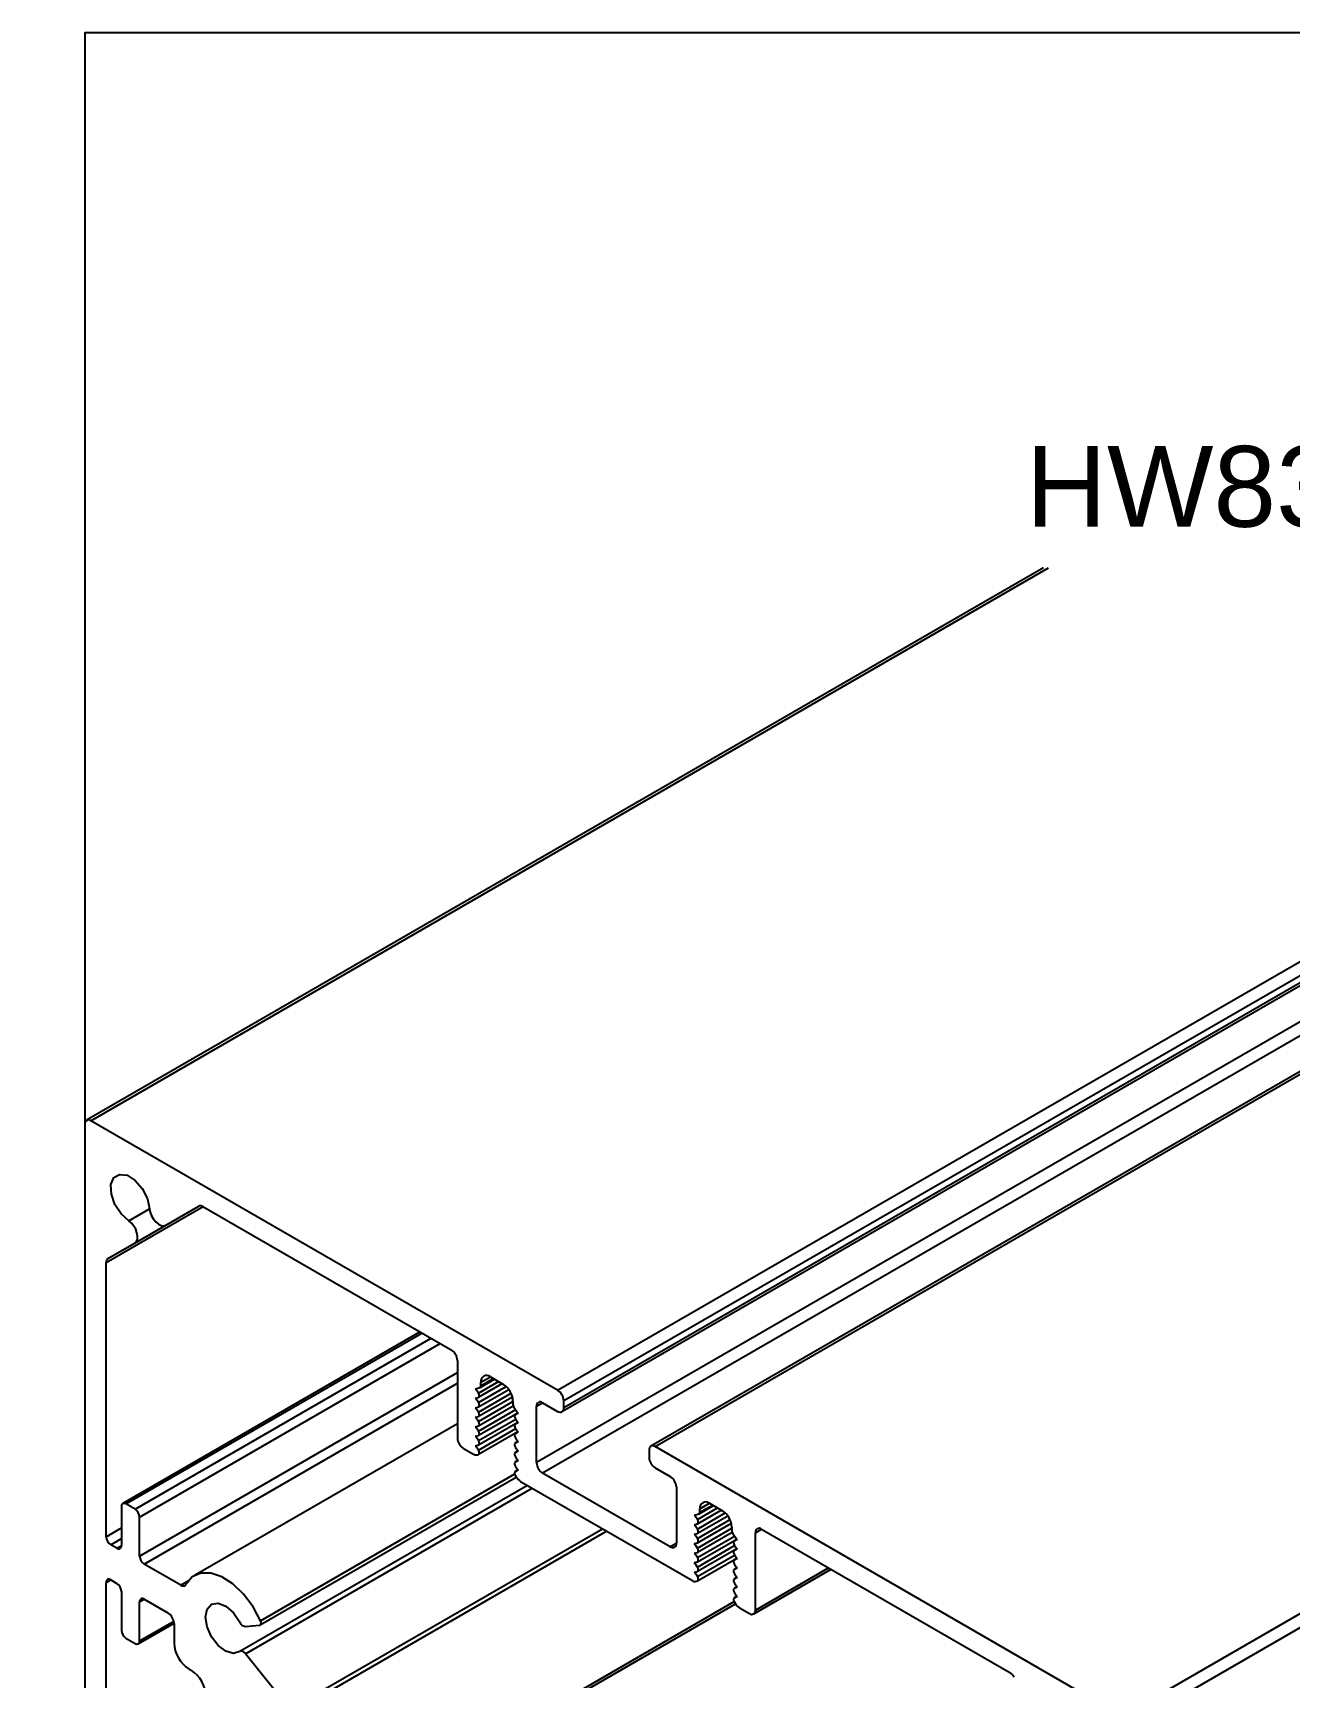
# Model space of a CAD drawing. Header units: inches. Extents: x -4.3 to 17.5, y -13.3 to 0.
# Drawn here: x -0.121 to 2.798, y -3.818 to 0 of the extents above; entities that cross this region are included whole.
import ezdxf
from ezdxf import colors
from ezdxf.entities.mleader import LeaderData, LeaderLine
from ezdxf.math import Vec2, Vec3

# ---------------------------------------------------------------- set-up
doc = ezdxf.new("R2010")
doc.units = ezdxf.units.IN
doc.header["$LTSCALE"] = 0.5
doc.header["$MEASUREMENT"] = 0
doc.layers.add('FAB DWG', color=221, linetype='CONTINUOUS')
doc.layers.add('Housing', color=150, linetype='CONTINUOUS')
doc.layers.add('Text-Unprinted', color=131, linetype='CONTINUOUS', plot=False)
doc.styles.get("Standard").update_dxf_attribs({"font": 'arial.ttf'})

msp = doc.modelspace()

# ---------------------------------------------------------------- linework, layer by layer
at = {"layer": 'Housing', "linetype": 'Continuous', "lineweight": 25, "transparency": 16777216}
for p, q in [((1.097903, -3.151994), (5.47288, -0.62791)), ((1.109884, -3.200956), (5.482766, -0.67782)), ((1.112554, -3.176191), (5.486909, -0.652471)), ((1.112588, -3.192503), (5.486923, -0.668794)), ((5.689484, -0.757728), (1.315274, -3.282393)), ((1.324694, -3.282832), (5.699603, -0.758787)), ((1.04939, -3.31935), (5.423718, -0.795615)), ((1.063033, -3.344127), (5.437969, -0.820049)), ((2.227374, -1.242307), (0.004143, -2.525362)), ((0.014142, -2.526352), (2.239088, -1.242307)), ((2.409466, -3.909144), (6.783788, -1.384673)), ((2.423609, -3.933639), (6.79793, -1.409168)), ((0, -2.534519), (0, -5.768021)), ((1.098446, -3.152308), (0.014142, -2.526352)), ((0.049498, -2.855567), (0.274526, -2.725661)), ((0.05364, -2.846411), (0.265093, -2.724342)), ((0.102167, -2.759126), (0.150502, -2.731223)), ((0.11612, -2.81033), (0.264993, -2.724388)), ((0.187867, -2.768898), (0.26485, -2.724457)), ((0.187867, -2.768898), (0.264489, -2.724651)), ((0.274489, -2.72564), (0.851401, -3.058684)), ((0.05364, -2.846411), (0.11612, -2.81033)), ((0.049498, -3.492504), (0.049498, -2.855567)), ((0.778776, -3.016759), (0.08796, -3.415558)), ((0.09546, -3.416301), (0.783169, -3.019295)), ((0.116673, -3.428547), (0.804382, -3.031541)), ((0.127279, -3.446918), (0.825597, -3.043788)), ((0.865543, -3.083179), (0.865543, -3.262818)), ((0.127279, -3.537406), (0.865543, -3.111216)), ((0.918628, -3.145479), (0.951633, -3.126425)), ((0.920286, -3.133641), (0.942209, -3.120985)), ((0.920286, -3.141816), (0.94929, -3.125072)), ((0.942206, -3.120983), (0.972728, -3.138603)), ((0.137886, -3.555778), (0.865543, -3.13571)), ((0.907969, -3.14868), (0.918033, -3.145733)), ((0.914509, -3.158792), (0.907969, -3.14868)), ((0.907969, -3.170727), (0.914277, -3.168879)), ((0.914509, -3.158792), (0.961105, -3.131893)), ((0.914509, -3.180839), (0.979217, -3.143483)), ((0.914509, -3.202885), (0.990375, -3.159088)), ((0.914873, -3.168625), (0.969803, -3.136914)), ((0.914873, -3.190672), (0.985084, -3.15014)), ((0.914872, -3.212718), (0.99339, -3.167391)), ((0.920286, -3.141816), (0.920286, -3.133641)), ((0.914509, -3.180839), (0.907969, -3.170727)), ((0.907969, -3.192773), (0.914277, -3.190926)), ((0.914509, -3.202885), (0.907969, -3.192773)), ((0.914509, -3.224932), (0.994648, -3.178668)), ((0.914509, -3.246978), (1.000927, -3.19709)), ((0.914872, -3.234765), (0.995352, -3.188305)), ((0.914872, -3.256812), (1.005887, -3.20427)), ((0.994648, -3.17657), (0.994648, -3.184745)), ((0.996901, -3.191262), (1.006964, -3.205829)), ((1.006348, -3.204936), (1.000061, -3.208565)), ((1.000425, -3.20839), (1.006365, -3.204961)), ((1.006964, -3.205829), (1.000425, -3.20839)), ((1.04939, -3.189312), (1.063535, -3.181146)), ((1.04939, -3.319958), (1.04939, -3.189312)), ((1.063533, -3.181145), (1.098446, -3.2013)), ((1.112588, -3.193133), (1.112588, -3.176803)), ((0.865543, -3.229863), (0.254839, -3.582414)), ((0.907969, -3.21482), (0.914277, -3.212972)), ((0.914509, -3.224932), (0.907969, -3.21482)), ((0.907969, -3.236866), (0.914277, -3.235019)), ((0.914509, -3.246978), (0.907969, -3.236866)), ((0.914509, -3.269025), (1.000927, -3.219137)), ((0.914509, -3.291072), (1.000927, -3.241183)), ((0.914872, -3.278858), (1.005887, -3.226316)), ((1.006348, -3.226982), (1.000061, -3.230611)), ((1.000425, -3.230437), (1.006365, -3.227008)), ((1.006964, -3.227875), (1.000425, -3.230437)), ((1.000657, -3.218745), (1.006964, -3.227875)), ((1.000657, -3.240791), (1.006964, -3.249922)), ((0.907969, -3.258913), (0.914277, -3.257066)), ((0.914509, -3.269025), (0.907969, -3.258913)), ((0.907969, -3.28096), (0.914277, -3.279112)), ((0.914509, -3.291072), (0.907969, -3.28096)), ((0.914872, -3.300905), (1.005887, -3.248363)), ((1.006348, -3.249029), (1.000061, -3.252658)), ((1.006348, -3.271076), (1.000061, -3.274705)), ((1.000425, -3.252483), (1.006365, -3.249054)), ((1.006964, -3.249922), (1.000425, -3.252483)), ((1.000425, -3.27453), (1.006365, -3.271101)), ((1.006964, -3.271968), (1.000425, -3.27453)), ((1.000657, -3.262838), (1.006964, -3.271968)), ((2.409466, -3.909144), (1.325162, -3.283188)), ((0.879685, -3.287313), (0.902822, -3.30067)), ((0.911913, -3.302097), (0.914509, -3.30108)), ((1.006348, -3.293122), (1.000061, -3.296751)), ((1.006348, -3.315169), (1.000061, -3.318798)), ((1.000425, -3.296576), (1.006365, -3.293147)), ((1.006964, -3.294015), (1.000425, -3.296576)), ((1.000425, -3.318623), (1.006365, -3.315194)), ((1.006964, -3.316062), (1.000425, -3.318623)), ((1.000657, -3.284885), (1.006964, -3.294015)), ((1.000657, -3.306931), (1.006964, -3.316062)), ((1.31102, -3.291355), (1.31102, -3.307686)), ((0.407342, -3.697329), (1.002436, -3.353788)), ((0.408179, -3.687429), (0.998651, -3.346557)), ((1.006348, -3.337215), (1.000061, -3.340844)), ((1.000425, -3.34067), (1.006365, -3.337241)), ((1.006964, -3.338108), (1.000425, -3.34067)), ((1.000425, -3.350678), (1.003021, -3.354692)), ((1.000657, -3.328978), (1.006964, -3.338108)), ((1.360076, -3.515644), (1.063533, -3.344453)), ((1.325162, -3.332181), (1.360076, -3.352336)), ((1.028174, -3.373034), (0.360278, -3.758601)), ((0.373081, -3.764046), (1.039291, -3.379452)), ((1.012112, -3.363761), (1.411497, -3.594322)), ((1.374218, -3.376831), (1.374218, -3.507477)), ((0.084853, -3.422426), (0.084853, -3.512914)), ((0.116673, -3.428547), (0.09546, -3.416301)), ((1.423184, -3.452444), (1.46978, -3.425545)), ((1.423548, -3.462277), (1.478479, -3.430566)), ((1.427304, -3.439131), (1.460309, -3.420077)), ((1.428961, -3.427293), (1.450885, -3.414637)), ((1.428961, -3.435468), (1.457965, -3.418724)), ((1.428961, -3.435468), (1.428961, -3.427293)), ((1.450881, -3.414635), (1.481403, -3.432255)), ((0.049498, -3.492504), (0.084853, -3.472094)), ((0.127279, -3.537406), (0.127279, -3.446918)), ((0.476551, -3.892762), (1.202509, -3.473675)), ((1.416645, -3.442332), (1.426708, -3.439385)), ((1.423184, -3.452444), (1.416645, -3.442332)), ((1.416645, -3.464379), (1.422952, -3.462531)), ((1.423184, -3.474491), (1.416645, -3.464379)), ((1.423184, -3.474491), (1.487892, -3.437135)), ((1.423184, -3.496537), (1.499051, -3.45274)), ((1.423184, -3.518584), (1.503323, -3.47232)), ((1.423548, -3.484324), (1.493759, -3.443792)), ((1.423548, -3.50637), (1.502065, -3.461043)), ((1.503323, -3.470222), (1.503323, -3.478396)), ((0.060104, -3.510875), (0.084853, -3.496588)), ((0.074246, -3.519039), (0.060104, -3.510875)), ((0.074246, -3.519039), (0.084853, -3.512916)), ((0.480087, -3.901874), (1.212169, -3.479252)), ((1.360076, -3.515644), (1.374218, -3.50748)), ((1.416645, -3.486425), (1.422952, -3.484578)), ((1.423184, -3.496537), (1.416645, -3.486425)), ((1.416645, -3.508472), (1.422952, -3.506624)), ((1.423184, -3.518584), (1.416645, -3.508472)), ((1.423184, -3.54063), (1.509603, -3.490742)), ((1.423184, -3.562677), (1.509603, -3.512789)), ((1.423548, -3.528417), (1.504027, -3.481957)), ((1.423548, -3.550464), (1.514563, -3.497922)), ((1.505576, -3.484914), (1.51564, -3.499481)), ((1.515023, -3.498588), (1.508736, -3.502217)), ((1.5091, -3.502042), (1.51504, -3.498613)), ((1.51564, -3.499481), (1.5091, -3.502042)), ((1.509332, -3.512397), (1.51564, -3.521527)), ((1.558066, -3.482964), (1.57221, -3.474799)), ((1.558066, -3.662603), (1.558066, -3.482964)), ((1.572208, -3.474797), (2.14912, -3.807841)), ((1.416645, -3.530518), (1.422952, -3.528671)), ((1.423184, -3.54063), (1.416645, -3.530518)), ((1.416645, -3.552565), (1.422952, -3.550718)), ((1.423184, -3.584724), (1.509603, -3.534835)), ((1.423548, -3.57251), (1.514563, -3.519968)), ((1.423548, -3.594557), (1.514563, -3.542015)), ((1.515023, -3.520634), (1.508736, -3.524263)), ((1.515023, -3.542681), (1.508736, -3.54631)), ((1.5091, -3.524089), (1.51504, -3.520659)), ((1.51564, -3.521527), (1.5091, -3.524089)), ((1.5091, -3.546135), (1.51504, -3.542706)), ((1.51564, -3.543574), (1.5091, -3.546135)), ((1.509332, -3.534443), (1.51564, -3.543574)), ((0.222671, -3.604723), (0.137886, -3.555778)), ((1.423184, -3.562677), (1.416645, -3.552565)), ((1.416645, -3.574612), (1.422952, -3.572764)), ((1.423184, -3.584724), (1.416645, -3.574612)), ((1.515023, -3.564728), (1.508736, -3.568357)), ((1.515023, -3.586774), (1.508736, -3.590403)), ((1.5091, -3.568182), (1.51504, -3.564753)), ((1.51564, -3.56562), (1.5091, -3.568182)), ((1.5091, -3.590228), (1.51504, -3.586799)), ((1.51564, -3.587667), (1.5091, -3.590228)), ((1.509332, -3.55649), (1.51564, -3.56562)), ((1.509332, -3.578537), (1.51564, -3.587667)), ((1.553923, -3.67176), (1.733659, -3.568001)), ((1.558066, -3.662603), (1.727799, -3.564618)), ((0.049498, -3.598654), (0.060106, -3.59253)), ((0.049498, -5.670031), (0.049498, -3.598654)), ((0.060104, -3.592529), (0.074246, -3.600693)), ((0.084853, -3.619064), (0.084853, -3.709552)), ((0.222671, -3.604723), (0.24141, -3.593905)), ((1.420588, -3.595749), (1.423184, -3.594732)), ((1.515023, -3.608821), (1.508736, -3.61245)), ((1.5091, -3.612275), (1.51504, -3.608846)), ((1.51564, -3.609714), (1.5091, -3.612275)), ((1.509332, -3.600583), (1.51564, -3.609714)), ((1.509332, -3.62263), (1.51564, -3.63176)), ((0.127279, -3.643557), (0.137888, -3.637433)), ((0.127279, -3.734045), (0.127279, -3.643557)), ((0.137886, -3.637431), (0.193001, -3.669249)), ((0.475944, -4.245875), (1.511509, -3.648055)), ((0.480087, -4.236718), (1.508388, -3.643092)), ((1.515023, -3.630867), (1.508736, -3.634496)), ((1.5091, -3.634322), (1.51504, -3.630893)), ((1.51564, -3.63176), (1.5091, -3.634322)), ((1.5091, -3.64433), (1.511696, -3.648344)), ((1.520787, -3.657413), (1.543924, -3.67077)), ((0.124172, -3.740912), (0.20713, -3.693022)), ((0.127279, -3.734045), (0.20646, -3.688335)), ((0.207143, -3.693744), (0.207143, -3.738654)), ((0.373081, -3.700713), (0.405878, -3.697781)), ((0.095459, -3.727924), (0.116673, -3.74017)), ((0.476551, -3.892762), (0.373081, -3.764046)), ((0.242499, -3.799891), (0.246741, -3.80234))]:
    msp.add_line(p, q, dxfattribs=at)
at = {"layer": 'Housing', "linetype": 'Continuous', "lineweight": 25, "transparency": 16777216, "flags": 128}
for points in [[(0.102167, -2.759126), (0.084214, -2.742838), (0.069861, -2.720762), (0.061551, -2.696657), (0.060697, -2.674626), (0.067446, -2.65842), (0.080649, -2.650795), (0.098057, -2.653052), (0.116709, -2.664805), (0.133429, -2.684054), (0.14537, -2.707522), (0.150501, -2.731214)], [(0.150501, -2.731214), (0.151823, -2.739021), (0.154811, -2.747074), (0.159222, -2.754719), (0.164698, -2.761338), (0.170797, -2.766393), (0.177022, -2.769474), (0.18287, -2.770333), (0.187867, -2.768898)], [(0.11612, -2.81033), (0.11986, -2.806719), (0.12204, -2.801225), (0.122484, -2.794292), (0.121155, -2.786483), (0.118162, -2.77843), (0.113746, -2.770788), (0.108266, -2.764174), (0.102167, -2.759126)], [(0.914277, -3.168879), (0.915198, -3.168404), (0.915902, -3.167591), (0.916353, -3.166482), (0.916528, -3.165132), (0.916419, -3.16361), (0.916031, -3.161991), (0.915383, -3.160358), (0.914509, -3.158792)], [(0.914277, -3.190926), (0.915198, -3.19045), (0.915902, -3.189638), (0.916353, -3.188529), (0.916528, -3.187179), (0.916419, -3.185657), (0.916031, -3.184038), (0.915383, -3.182405), (0.914509, -3.180839)], [(0.914277, -3.212972), (0.915198, -3.212497), (0.915902, -3.211684), (0.916353, -3.210575), (0.916528, -3.209226), (0.916419, -3.207703), (0.916031, -3.206085), (0.915383, -3.204451), (0.914509, -3.202885)], [(0.914277, -3.235019), (0.915198, -3.234544), (0.915902, -3.233731), (0.916353, -3.232622), (0.916528, -3.231272), (0.916419, -3.22975), (0.916031, -3.228131), (0.915383, -3.226498), (0.914509, -3.224932)], [(1.000425, -3.20839), (0.999551, -3.208947), (0.998903, -3.209833), (0.998515, -3.211003), (0.998406, -3.2124), (0.998581, -3.213952), (0.999032, -3.215581), (0.999735, -3.217206), (1.000657, -3.218745)], [(1.000425, -3.230437), (0.999551, -3.230993), (0.998903, -3.231879), (0.998515, -3.23305), (0.998406, -3.234446), (0.998581, -3.235998), (0.999032, -3.237628), (0.999735, -3.239253), (1.000657, -3.240791)], [(0.914277, -3.257066), (0.915198, -3.25659), (0.915902, -3.255777), (0.916353, -3.254668), (0.916528, -3.253319), (0.916419, -3.251796), (0.916031, -3.250178), (0.915383, -3.248544), (0.914509, -3.246978)], [(0.914277, -3.279112), (0.915198, -3.278637), (0.915902, -3.277824), (0.916353, -3.276715), (0.916528, -3.275365), (0.916419, -3.273843), (0.916031, -3.272224), (0.915383, -3.270591), (0.914509, -3.269025)], [(1.000425, -3.252483), (0.999551, -3.25304), (0.998903, -3.253926), (0.998515, -3.255097), (0.998406, -3.256493), (0.998581, -3.258045), (0.999032, -3.259674), (0.999735, -3.261299), (1.000657, -3.262838)], [(1.000425, -3.27453), (0.999551, -3.275087), (0.998903, -3.275973), (0.998515, -3.277143), (0.998406, -3.27854), (0.998581, -3.280091), (0.999032, -3.281721), (0.999735, -3.283346), (1.000657, -3.284885)], [(0.914509, -3.30108), (0.915361, -3.300544), (0.916, -3.299697), (0.916396, -3.298579), (0.91653, -3.297242), (0.916396, -3.295751), (0.916, -3.294175), (0.915361, -3.292591), (0.914509, -3.291072)], [(1.000425, -3.296576), (0.999551, -3.297133), (0.998903, -3.298019), (0.998515, -3.29919), (0.998406, -3.300586), (0.998581, -3.302138), (0.999032, -3.303767), (0.999735, -3.305392), (1.000657, -3.306931)], [(1.000425, -3.318623), (0.999551, -3.31918), (0.998903, -3.320066), (0.998515, -3.321236), (0.998406, -3.322633), (0.998581, -3.324185), (0.999032, -3.325814), (0.999735, -3.327439), (1.000657, -3.328978)], [(1.000425, -3.34067), (0.999573, -3.341205), (0.998934, -3.342052), (0.998538, -3.343171), (0.998404, -3.344507), (0.998538, -3.345998), (0.998934, -3.347574), (0.999573, -3.349159), (1.000425, -3.350678)], [(1.422952, -3.462531), (1.423874, -3.462056), (1.424577, -3.461243), (1.425028, -3.460134), (1.425203, -3.458784), (1.425094, -3.457262), (1.424706, -3.455643), (1.424058, -3.45401), (1.423184, -3.452444)], [(1.422952, -3.484578), (1.423874, -3.484102), (1.424577, -3.48329), (1.425028, -3.482181), (1.425203, -3.480831), (1.425094, -3.479309), (1.424706, -3.47769), (1.424058, -3.476057), (1.423184, -3.474491)], [(1.422952, -3.506624), (1.423874, -3.506149), (1.424577, -3.505336), (1.425028, -3.504227), (1.425203, -3.502878), (1.425094, -3.501355), (1.424706, -3.499737), (1.424058, -3.498103), (1.423184, -3.496537)], [(1.5091, -3.502042), (1.508226, -3.502599), (1.507578, -3.503485), (1.50719, -3.504655), (1.507081, -3.506052), (1.507256, -3.507604), (1.507707, -3.509233), (1.508411, -3.510858), (1.509332, -3.512397)], [(1.422952, -3.528671), (1.423874, -3.528196), (1.424577, -3.527383), (1.425028, -3.526274), (1.425203, -3.524924), (1.425094, -3.523402), (1.424706, -3.521783), (1.424058, -3.52015), (1.423184, -3.518584)], [(1.422952, -3.550718), (1.423874, -3.550242), (1.424577, -3.549429), (1.425028, -3.54832), (1.425203, -3.546971), (1.425094, -3.545448), (1.424706, -3.54383), (1.424058, -3.542196), (1.423184, -3.54063)], [(1.5091, -3.524089), (1.508226, -3.524645), (1.507578, -3.525531), (1.50719, -3.526702), (1.507081, -3.528098), (1.507256, -3.52965), (1.507707, -3.53128), (1.508411, -3.532905), (1.509332, -3.534443)], [(1.5091, -3.546135), (1.508226, -3.546692), (1.507578, -3.547578), (1.50719, -3.548749), (1.507081, -3.550145), (1.507256, -3.551697), (1.507707, -3.553326), (1.508411, -3.554951), (1.509332, -3.55649)], [(0.408179, -3.687429), (0.390756, -3.654916), (0.368896, -3.62581), (0.344086, -3.602093), (0.318016, -3.585382), (0.292461, -3.576813), (0.269162, -3.57697), (0.249705, -3.585843), (0.235415, -3.602828)], [(1.422952, -3.572764), (1.423874, -3.572289), (1.424577, -3.571476), (1.425028, -3.570367), (1.425203, -3.569017), (1.425094, -3.567495), (1.424706, -3.565876), (1.424058, -3.564243), (1.423184, -3.562677)], [(1.423184, -3.594732), (1.424036, -3.594196), (1.424675, -3.593349), (1.425071, -3.592231), (1.425205, -3.590894), (1.425071, -3.589403), (1.424675, -3.587827), (1.424036, -3.586243), (1.423184, -3.584724)], [(1.5091, -3.568182), (1.508226, -3.568739), (1.507578, -3.569625), (1.50719, -3.570795), (1.507081, -3.572191), (1.507256, -3.573743), (1.507707, -3.575373), (1.508411, -3.576998), (1.509332, -3.578537)], [(1.5091, -3.590228), (1.508226, -3.590785), (1.507578, -3.591671), (1.50719, -3.592842), (1.507081, -3.594238), (1.507256, -3.59579), (1.507707, -3.597419), (1.508411, -3.599044), (1.509332, -3.600583)], [(1.5091, -3.612275), (1.508226, -3.612832), (1.507578, -3.613718), (1.50719, -3.614888), (1.507081, -3.616285), (1.507256, -3.617837), (1.507707, -3.619466), (1.508411, -3.621091), (1.509332, -3.62263)], [(0.359766, -3.75894), (0.345336, -3.763381), (0.327718, -3.758393), (0.309755, -3.744781), (0.294347, -3.724742), (0.283981, -3.70151), (0.280329, -3.678835), (0.283981, -3.660377), (0.294347, -3.649114), (0.309755, -3.646865), (0.327718, -3.653992), (0.345336, -3.669345), (0.359766, -3.690446)], [(1.5091, -3.634322), (1.508248, -3.634857), (1.507609, -3.635704), (1.507213, -3.636823), (1.507079, -3.638159), (1.507213, -3.63965), (1.507609, -3.641226), (1.508248, -3.642811), (1.5091, -3.64433)], [(0.405878, -3.697781), (0.407055, -3.697476), (0.408033, -3.6968), (0.408771, -3.69578), (0.409237, -3.69446), (0.409412, -3.692896), (0.409288, -3.691152), (0.408872, -3.689304), (0.408179, -3.687429)], [(0.373081, -3.764046), (0.371426, -3.762197), (0.369663, -3.760627), (0.367843, -3.759382), (0.366022, -3.758499), (0.364253, -3.758005), (0.362589, -3.757914), (0.361078, -3.758229), (0.359766, -3.75894)]]:
    msp.add_lwpolyline(points, dxfattribs=at)
at = {"layer": 'Housing', "linetype": 'Continuous', "lineweight": 25, "transparency": 16777216}
for centre, radius, start, end in [((0.008621, -2.533121), 0.008734, 50.796704, 189.213972), ((0.268631, -2.733818), 0.010059, 54.381504, 114.313869), ((0.059511, -2.854582), 0.010062, 125.698207, 185.620352), ((0.834839, -3.084576), 0.030736, 2.605508, 57.394519), ((0.933649, -3.131474), 0.013538, 50.796896, 189.214066), ((0.916611, -3.142309), 0.003707, 292.551368, 7.641691), ((0.947056, -3.178736), 0.047641, 2.605486, 57.394521), ((1.081884, -3.1782), 0.030736, 2.605478, 57.394522), ((1.006629, -3.184252), 0.011991, 182.355503, 215.776329), ((1.058012, -3.187913), 0.008734, 50.796909, 189.214068), ((1.103967, -3.194532), 0.008734, 230.796696, 9.213921), ((0.896247, -3.261421), 0.030736, 182.605478, 237.394522), ((1.319642, -3.289956), 0.008734, 50.796704, 189.213972), ((0.908864, -3.291846), 0.010694, 235.596144, 286.560751), ((1.080095, -3.318561), 0.030736, 182.605478, 237.394522), ((1.341725, -3.306289), 0.030736, 182.605475, 237.394563), ((1.02682, -3.339927), 0.028007, 211.816816, 238.321193), ((1.343514, -3.378228), 0.030736, 2.605541, 57.394517), ((0.091319, -3.421377), 0.006551, 50.796714, 189.214035), ((0.104251, -3.447966), 0.023052, 2.605467, 57.394668), ((1.425287, -3.435961), 0.003707, 292.551368, 7.641691), ((1.442324, -3.425125), 0.013538, 50.796614, 189.214021), ((1.455732, -3.472388), 0.047641, 2.605486, 57.394521), ((1.566688, -3.481566), 0.008734, 50.796697, 189.214034), ((0.072526, -3.491456), 0.023052, 182.605482, 237.394521), ((0.078387, -3.513963), 0.006551, 230.796062, 9.213932), ((1.365596, -3.508876), 0.008734, 230.796715, 9.214037), ((1.515304, -3.477904), 0.011991, 182.355511, 215.776424), ((0.150308, -3.536358), 0.023052, 182.605482, 237.394521), ((0.055964, -3.597605), 0.006551, 50.796355, 189.213979), ((0.061825, -3.620112), 0.023052, 2.605457, 57.394523), ((0.228205, -3.598138), 0.008601, 229.953762, 326.962025), ((1.41754, -3.585498), 0.010694, 235.596276, 286.5599), ((0.133745, -3.642508), 0.006551, 50.79691, 189.214068), ((1.535495, -3.633579), 0.028007, 211.816816, 238.321193), ((1.549445, -3.664002), 0.008734, 230.796715, 9.214037), ((0.176439, -3.695141), 0.030736, 2.605476, 57.394522), ((0.375067, -3.68437), 0.016463, 201.657452, 263.071296), ((0.107881, -3.708505), 0.023052, 182.605495, 237.394312), ((0.120813, -3.735094), 0.006551, 230.796705, 9.213975), ((0.283904, -3.735161), 0.07684, 182.60548, 237.394507), ((0.205336, -3.86707), 0.07684, 2.605468, 57.394522), ((2.133849, -3.832322), 0.028852, 28.855577, 58.045325)]:
    msp.add_arc(centre, radius, start, end, dxfattribs=at)
at = {"layer": 'Text-Unprinted', "ltscale": 0.5, "transparency": 16777216}
msp.add_lwpolyline([(17.09308, 0), (0, 0), (0, -13.277241), (17.09308, -13.277241)], close=True, dxfattribs=at)

# ---------------------------------------------------------------- leaders
at = {"layer": 'FAB DWG', "ltscale": 0.5, "transparency": 16777216}
ml = msp.add_multileader_mtext('Standard', dxfattribs=at)
ml.set_content('HW83238', color=256)
ml.set_leader_properties()
ml.build(insert=Vec2(0, 0))
ml.multileader.update_dxf_attribs({"dogleg_length": 0.36, "arrow_head_size": 0.1875})
ctx = ml.context
ctx.base_point, ctx.char_height, ctx.arrow_head_size, ctx.landing_gap_size, ctx.plane_origin = Vec3(2.128006, -1.054807), 0.1875, 0.1875, 0.09, Vec3(-6.86444, -6.971694)
ctx.text_align_type = 2
notes = []
notes.append((ctx, [(1, (1, 1, 0), (3.890296, -1.054807), (-1, 0), 0.45, [(0, [(5.966118, -3.277153)], 0, [])])]))
ctx.mtext.insert, ctx.mtext.width, ctx.mtext.alignment, ctx.mtext.flow_direction = Vec3(3.350296, -0.959394), 7.6221832, 3, 5
for ctx, leaders in notes:
    for number, flags, end, landing, length, lines in leaders:
        leader = LeaderData()
        leader.index, (leader.has_last_leader_line, leader.has_dogleg_vector, leader.attachment_direction) = number, flags
        leader.last_leader_point, leader.dogleg_vector, leader.dogleg_length = Vec3(end), Vec3(landing), length
        for number, points, colour, breaks in lines:
            line = LeaderLine()
            line.index, line.vertices, line.color, line.breaks = number, Vec3.list(points), colors.encode_raw_color(colour), breaks
            leader.lines.append(line)
        ctx.leaders.append(leader)

doc.saveas('drawing.dxf')
